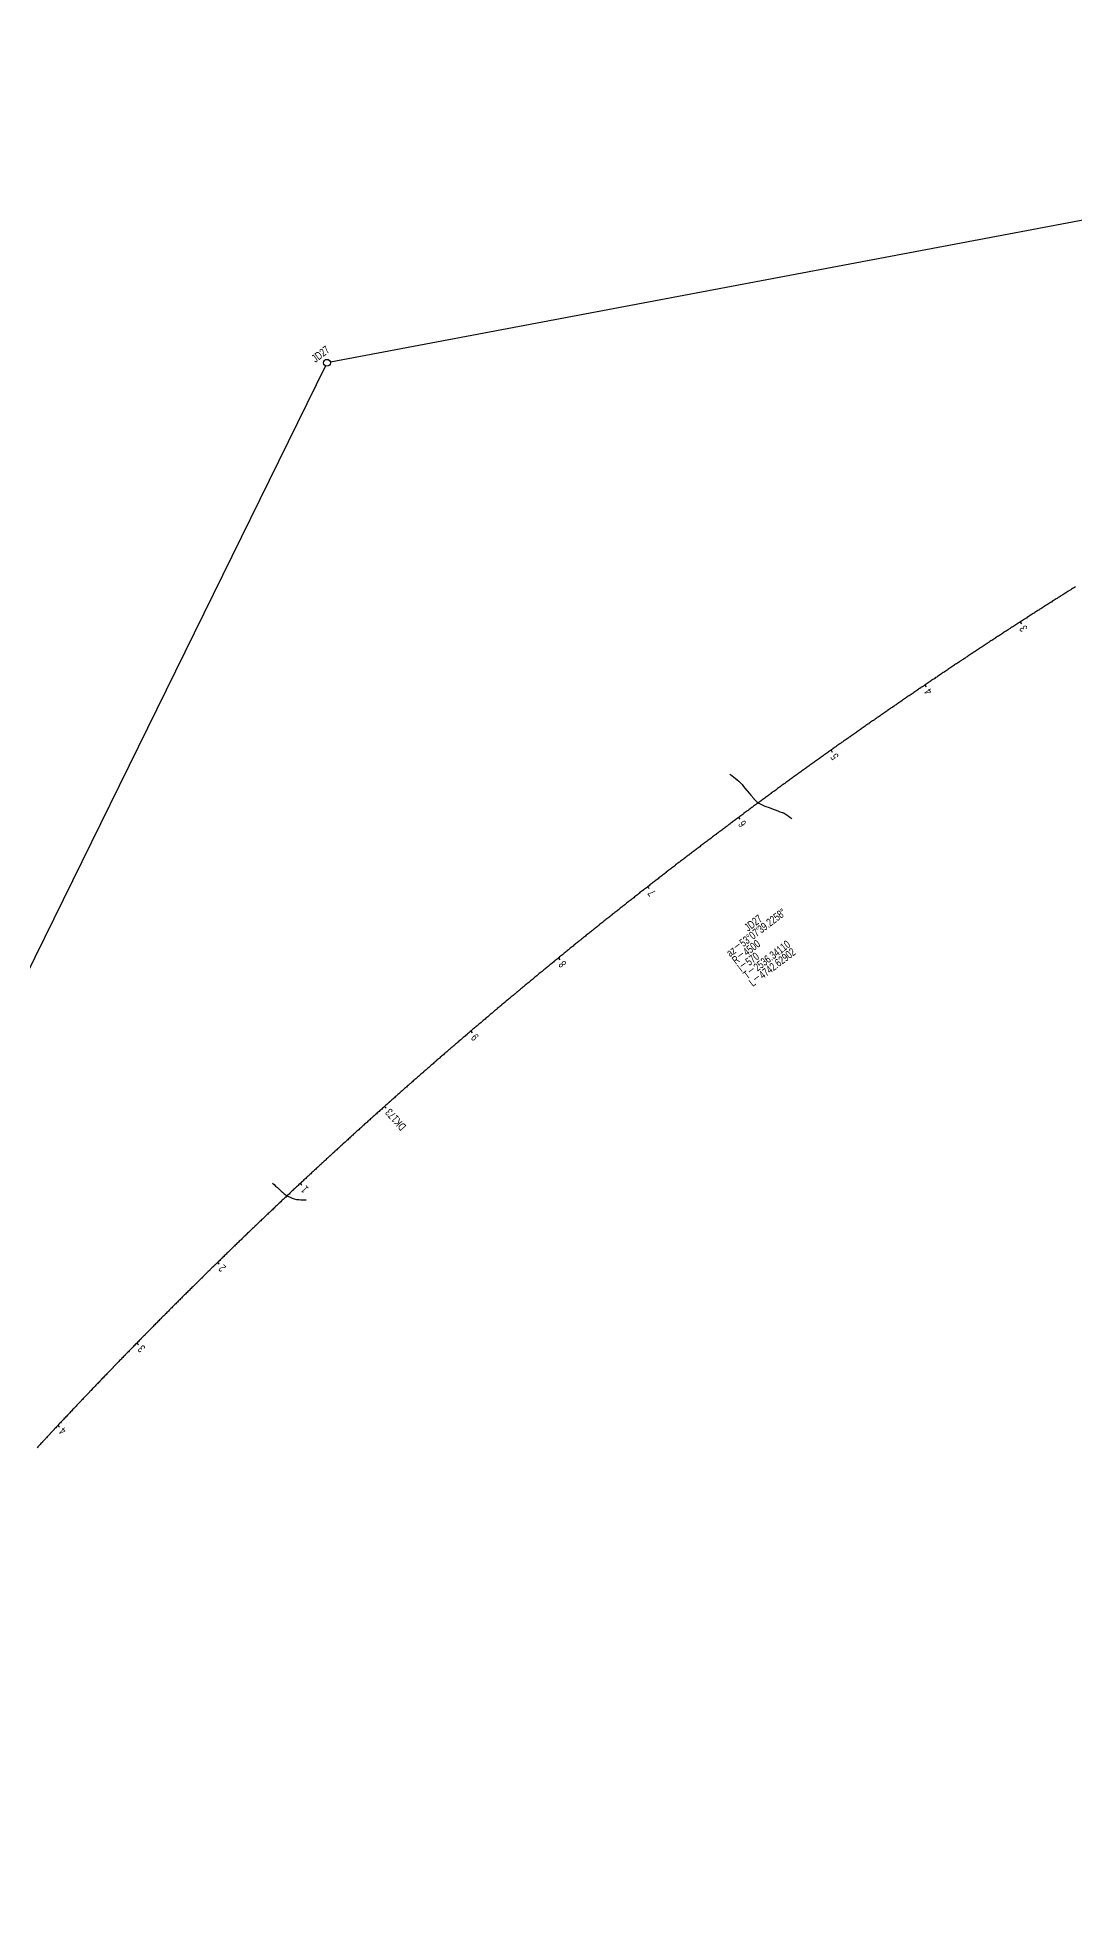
# Model space of a CAD drawing. Header units: millimetres. Extents: x 497834 to 621495, y 3353175 to 3430424.
# Drawn here: x 518276 to 519184, y 3368291 to 3369930 of the extents above; entities that cross this region are included whole.
import ezdxf

# ---------------------------------------------------------------- set-up
doc = ezdxf.new("R2010")
doc.units = ezdxf.units.MM
for name, color, linetype in [('DK改路中线', 7, 'Continuous'), ('dl6', 7, 'Continuous'), ('沪乍杭打线-0.0-200.8段-施工系转设计系成果-2000坐标系-左线_中线_交点', 7, 'Continuous'), ('沪乍杭打线-0.0-200.8段-施工系转设计系成果-2000坐标系-左线_曲线资料', 7, 'Continuous'), ('沪乍杭打线-0.0-200.8段-施工系转设计系成果-2000坐标系-左线_里程', 7, 'Continuous')]:
    doc.layers.add(name, color=color, linetype=linetype)
doc.styles.add('PM_LC', font='slromans.shx', dxfattribs={"width": 0.75, "bigfont": 'hztxt.shx'})
doc.styles.add('PM_QX', font='slromans.shx', dxfattribs={"width": 0.75, "bigfont": 'hztxt.shx'})

msp = doc.modelspace()

# ---------------------------------------------------------------- linework, layer by layer
at = {"layer": 'DK改路中线', "color": 3, "linetype": 'Continuous', "ltscale": 2, "flags": 128}
for points in [[(518882.4, 3369284.9), (518884, 3369283.7), (518885.6, 3369282.5), (518887.2, 3369281.3), (518888.5, 3369280.4, -0.056922), (518888.8, 3369280.1), (518890.3, 3369278.8), (518891.7, 3369277.4), (518891.8, 3369277.3), (518893, 3369275.9), (518894.3, 3369274.3), (518895.6, 3369272.8), (518899.4, 3369268.2), (518900.7, 3369266.7), (518903.3, 3369263.6), (518903.4, 3369263.5, 0.128635), (518904.6, 3369262.1), (518906.1, 3369260.8), (518907.7, 3369259.6), (518909.5, 3369258.6), (518911.3, 3369257.8), (518911.7, 3369257.6), (518913.1, 3369257.1), (518916.9, 3369255.7), (518918.8, 3369254.9), (518924.4, 3369252.8), (518926.2, 3369252.1), (518928.1, 3369251.4), (518928.4, 3369251.3, -0.072549), (518930, 3369250.7), (518931.7, 3369249.7), (518933.4, 3369248.6), (518933.4, 3369248.5), (518935, 3369247.4), (518936.6, 3369246.2), (518936.6, 3369246.1)], [(518481.9, 3368927.2), (518483.4, 3368925.9), (518484.8, 3368924.5), (518486.3, 3368923.2), (518487.8, 3368921.8), (518489.2, 3368920.4), (518490.6, 3368919.2, 0.180785), (518490.7, 3368919.1), (518492.2, 3368917.8), (518493.9, 3368916.6), (518495.6, 3368915.6), (518497.4, 3368914.7), (518499.2, 3368914), (518501.1, 3368913.4), (518503.1, 3368912.9), (518505.1, 3368912.7), (518506.8, 3368912.5), (518507.1, 3368912.5), (518509.1, 3368912.5), (518511.1, 3368912.4), (518511.4, 3368912.4)]]:
    msp.add_lwpolyline(points, format="xyb", dxfattribs=at)
at = {"layer": 'dl6', "color": 3, "linetype": 'Continuous', "ltscale": 2, "flags": 128}
msp.add_lwpolyline([(519184.9, 3369449), (519184.1, 3369448.4), (519183.2, 3369447.9), (519183.1, 3369447.8), (519182.4, 3369447.4), (519181.5, 3369446.8), (519180.7, 3369446.3), (519179.8, 3369445.8), (519179, 3369445.3), (519178.9, 3369445.2), (519178.1, 3369444.7), (519177.3, 3369444.2), (519176.4, 3369443.7), (519175.6, 3369443.1), (519174.7, 3369442.6), (519174.6, 3369442.5), (519173.9, 3369442), (519173.1, 3369441.5), (519172.2, 3369441), (519171.4, 3369440.4), (519170.5, 3369439.9), (519170.4, 3369439.8), (519169.7, 3369439.4), (519168.8, 3369438.8), (519168, 3369438.3), (519167.1, 3369437.8), (519166.3, 3369437.2), (519166.2, 3369437.2), (519165.5, 3369436.7), (519164.6, 3369436.2), (519163.8, 3369435.6), (519162.9, 3369435.1), (519162.1, 3369434.6), (519162, 3369434.5), (519161.2, 3369434), (519160.4, 3369433.5), (519159.5, 3369432.9), (519158.7, 3369432.4), (519157.9, 3369431.9), (519157.7, 3369431.8), (519157, 3369431.3), (519156.2, 3369430.8), (519155.3, 3369430.3), (519154.5, 3369429.7), (519153.6, 3369429.2), (519153.5, 3369429.1), (519152.8, 3369428.6), (519152, 3369428.1), (519151.1, 3369427.6), (519150.3, 3369427), (519149.4, 3369426.5), (519149.3, 3369426.4), (519148.6, 3369425.9), (519147.8, 3369425.4), (519146.9, 3369424.9), (519146.1, 3369424.3), (519145.2, 3369423.8), (519145.1, 3369423.7), (519144.4, 3369423.2), (519143.5, 3369422.7), (519142.7, 3369422.2), (519141.9, 3369421.6), (519141, 3369421.1), (519140.9, 3369421), (519140.2, 3369420.5), (519139.3, 3369420), (519138.5, 3369419.5), (519137.7, 3369418.9), (519136.8, 3369418.4), (519136.7, 3369418.3), (519136, 3369417.8), (519135.1, 3369417.3), (519134.3, 3369416.7), (519133.5, 3369416.2), (519132.6, 3369415.7), (519132.5, 3369415.6), (519131.8, 3369415.1), (519130.9, 3369414.6), (519130.1, 3369414), (519129.3, 3369413.5), (519128.4, 3369412.9), (519128.3, 3369412.9), (519127.6, 3369412.4), (519126.7, 3369411.8), (519125.9, 3369411.3), (519125.1, 3369410.8), (519124.2, 3369410.2), (519124.1, 3369410.1), (519123.4, 3369409.7), (519122.6, 3369409.1), (519121.7, 3369408.6), (519120.9, 3369408), (519120, 3369407.5), (519119.9, 3369407.4), (519119.2, 3369406.9), (519118.4, 3369406.4), (519117.5, 3369405.8), (519116.7, 3369405.3), (519115.9, 3369404.8), (519115.7, 3369404.7), (519115, 3369404.2), (519114.2, 3369403.7), (519113.3, 3369403.1), (519112.5, 3369402.6), (519111.7, 3369402), (519111.6, 3369401.9), (519110.8, 3369401.5), (519110, 3369400.9), (519109.2, 3369400.4), (519108.3, 3369399.8), (519107.5, 3369399.3), (519107.4, 3369399.2), (519106.7, 3369398.7), (519105.8, 3369398.2), (519105, 3369397.6), (519104.1, 3369397.1), (519103.3, 3369396.5), (519103.2, 3369396.5), (519102.5, 3369396), (519101.6, 3369395.4), (519100.8, 3369394.9), (519100, 3369394.3), (519099.1, 3369393.8), (519099, 3369393.7), (519098.3, 3369393.2), (519097.5, 3369392.7), (519096.6, 3369392.1), (519095.8, 3369391.6), (519095, 3369391), (519094.8, 3369390.9), (519094.1, 3369390.5), (519093.3, 3369389.9), (519092.5, 3369389.4), (519091.6, 3369388.8), (519090.8, 3369388.3), (519090.7, 3369388.2), (519090, 3369387.7), (519089.1, 3369387.2), (519088.3, 3369386.6), (519087.5, 3369386), (519086.6, 3369385.5), (519086.5, 3369385.4), (519085.8, 3369384.9), (519085, 3369384.4), (519084.1, 3369383.8), (519083.3, 3369383.3), (519082.5, 3369382.7), (519082.4, 3369382.6), (519081.6, 3369382.2), (519080.8, 3369381.6), (519080, 3369381.1), (519079.1, 3369380.5), (519078.3, 3369379.9), (519078.2, 3369379.9), (519077.5, 3369379.4), (519076.6, 3369378.8), (519075.8, 3369378.3), (519075, 3369377.7), (519074.1, 3369377.2), (519074, 3369377.1), (519073.3, 3369376.6), (519072.5, 3369376.1), (519071.7, 3369375.5), (519070.8, 3369374.9), (519070, 3369374.4), (519069.9, 3369374.3), (519069.2, 3369373.8), (519068.3, 3369373.3), (519067.5, 3369372.7), (519066.7, 3369372.2), (519065.8, 3369371.6), (519065.7, 3369371.5), (519065, 3369371), (519064.2, 3369370.5), (519063.4, 3369369.9), (519062.5, 3369369.4), (519061.7, 3369368.8), (519061.6, 3369368.7), (519060.9, 3369368.2), (519060, 3369367.7), (519059.2, 3369367.1), (519058.4, 3369366.6), (519057.6, 3369366), (519057.4, 3369365.9), (519056.7, 3369365.4), (519055.9, 3369364.9), (519055.1, 3369364.3), (519054.2, 3369363.8), (519053.4, 3369363.2), (519053.3, 3369363.1), (519052.6, 3369362.6), (519051.8, 3369362.1), (519050.9, 3369361.5), (519050.1, 3369361), (519049.3, 3369360.4), (519049.2, 3369360.3), (519048.4, 3369359.8), (519047.6, 3369359.3), (519046.8, 3369358.7), (519046, 3369358.1), (519045.1, 3369357.6), (519045, 3369357.5), (519044.3, 3369357), (519043.5, 3369356.5), (519042.7, 3369355.9), (519041.8, 3369355.3), (519041, 3369354.8), (519040.9, 3369354.7), (519040.2, 3369354.2), (519039.4, 3369353.6), (519038.5, 3369353.1), (519037.7, 3369352.5), (519036.9, 3369352), (519036.8, 3369351.9), (519036.1, 3369351.4), (519035.2, 3369350.8), (519034.4, 3369350.3), (519033.6, 3369349.7), (519032.8, 3369349.1), (519032.6, 3369349), (519031.9, 3369348.6), (519031.1, 3369348), (519030.3, 3369347.4), (519029.5, 3369346.9), (519028.6, 3369346.3), (519028.5, 3369346.2), (519027.8, 3369345.7), (519027, 3369345.2), (519026.2, 3369344.6), (519025.3, 3369344), (519024.5, 3369343.5), (519024.4, 3369343.4), (519023.7, 3369342.9), (519022.9, 3369342.3), (519022, 3369341.8), (519021.2, 3369341.2), (519020.4, 3369340.6), (519020.3, 3369340.5), (519019.6, 3369340.1), (519018.8, 3369339.5), (519017.9, 3369338.9), (519017.1, 3369338.3), (519016.3, 3369337.8), (519016.2, 3369337.7), (519015.5, 3369337.2), (519014.6, 3369336.6), (519013.8, 3369336.1), (519013, 3369335.5), (519012.2, 3369334.9), (519012.1, 3369334.9), (519011.4, 3369334.4), (519010.5, 3369333.8), (519009.7, 3369333.2), (519008.9, 3369332.6), (519008.1, 3369332.1), (519008, 3369332), (519007.2, 3369331.5), (519006.4, 3369330.9), (519005.6, 3369330.4), (519004.8, 3369329.8), (519004, 3369329.2), (519003.9, 3369329.1), (519003.1, 3369328.6), (519002.3, 3369328.1), (519001.5, 3369327.5), (519000.7, 3369326.9), (518999.9, 3369326.4), (518999.8, 3369326.3), (518999, 3369325.8), (518998.2, 3369325.2), (518997.4, 3369324.6), (518996.6, 3369324.1), (518995.8, 3369323.5), (518995.7, 3369323.4), (518994.9, 3369322.9), (518994.1, 3369322.3), (518993.3, 3369321.8), (518992.5, 3369321.2), (518991.7, 3369320.6), (518991.6, 3369320.5), (518990.9, 3369320), (518990, 3369319.5), (518989.2, 3369318.9), (518988.4, 3369318.3), (518987.6, 3369317.7), (518987.5, 3369317.7), (518986.8, 3369317.2), (518985.9, 3369316.6), (518985.1, 3369316), (518984.3, 3369315.4), (518983.5, 3369314.9), (518983.4, 3369314.8), (518982.7, 3369314.3), (518981.9, 3369313.7), (518981, 3369313.1), (518980.2, 3369312.6), (518979.4, 3369312), (518979.3, 3369311.9), (518978.6, 3369311.4), (518977.8, 3369310.8), (518977, 3369310.3), (518976.1, 3369309.7), (518975.3, 3369309.1), (518975.2, 3369309), (518974.5, 3369308.5), (518973.7, 3369307.9), (518972.9, 3369307.4), (518972.1, 3369306.8), (518971.3, 3369306.2), (518971.1, 3369306.1), (518970.4, 3369305.6), (518969.6, 3369305), (518968.8, 3369304.5), (518968, 3369303.9), (518967.2, 3369303.3), (518967.1, 3369303.2), (518966.4, 3369302.7), (518965.5, 3369302.1), (518964.7, 3369301.6), (518963.9, 3369301), (518963.1, 3369300.4), (518963, 3369300.3), (518962.3, 3369299.8), (518961.5, 3369299.2), (518960.7, 3369298.7), (518959.9, 3369298.1), (518959, 3369297.5), (518958.9, 3369297.4), (518958.2, 3369296.9), (518957.4, 3369296.3), (518956.6, 3369295.7), (518955.8, 3369295.2), (518955, 3369294.6), (518954.9, 3369294.5), (518954.2, 3369294), (518953.3, 3369293.4), (518952.5, 3369292.8), (518951.7, 3369292.3), (518950.9, 3369291.7), (518950.8, 3369291.6), (518950.1, 3369291.1), (518949.3, 3369290.5), (518948.5, 3369289.9), (518947.7, 3369289.3), (518946.9, 3369288.7), (518946.7, 3369288.7), (518946, 3369288.2), (518945.2, 3369287.6), (518944.4, 3369287), (518943.6, 3369286.4), (518942.8, 3369285.8), (518942.7, 3369285.7), (518942, 3369285.2), (518941.2, 3369284.6), (518940.4, 3369284.1), (518939.6, 3369283.5), (518938.7, 3369282.9), (518938.6, 3369282.8), (518937.9, 3369282.3), (518937.1, 3369281.7), (518936.3, 3369281.1), (518935.5, 3369280.5), (518934.7, 3369280), (518934.6, 3369279.9), (518933.9, 3369279.4), (518933.1, 3369278.8), (518932.3, 3369278.2), (518931.5, 3369277.6), (518930.7, 3369277), (518930.5, 3369276.9), (518929.8, 3369276.4), (518929, 3369275.8), (518928.2, 3369275.3), (518927.4, 3369274.7), (518926.6, 3369274.1), (518926.5, 3369274), (518925.8, 3369273.5), (518925, 3369272.9), (518924.2, 3369272.3), (518923.4, 3369271.7), (518922.6, 3369271.1), (518922.5, 3369271), (518921.8, 3369270.5), (518921, 3369269.9), (518920.1, 3369269.4), (518919.3, 3369268.8), (518918.5, 3369268.2), (518918.4, 3369268.1), (518917.7, 3369267.6), (518916.9, 3369267), (518916.1, 3369266.4), (518915.3, 3369265.8), (518914.5, 3369265.2), (518914.4, 3369265.1), (518913.7, 3369264.6), (518912.9, 3369264), (518912.1, 3369263.4), (518911.3, 3369262.9), (518910.5, 3369262.3), (518910.4, 3369262.2), (518909.7, 3369261.7), (518908.9, 3369261.1), (518908.1, 3369260.5), (518907.3, 3369259.9), (518906.4, 3369259.3), (518906.3, 3369259.2), (518905.6, 3369258.7), (518904.8, 3369258.1), (518904, 3369257.5), (518903.2, 3369256.9), (518902.4, 3369256.3), (518902.3, 3369256.2), (518901.6, 3369255.7), (518900.8, 3369255.1), (518900, 3369254.5), (518899.2, 3369253.9), (518898.4, 3369253.3), (518898.3, 3369253.3), (518897.6, 3369252.8), (518896.8, 3369252.2), (518896, 3369251.6), (518895.2, 3369251), (518894.4, 3369250.4), (518894.3, 3369250.3), (518893.6, 3369249.8), (518892.8, 3369249.2), (518892, 3369248.6), (518891.2, 3369248), (518890.4, 3369247.4), (518890.3, 3369247.3), (518889.6, 3369246.8), (518888.8, 3369246.2), (518888, 3369245.6), (518887.2, 3369245), (518886.4, 3369244.4), (518886.3, 3369244.3), (518885.6, 3369243.8), (518884.8, 3369243.2), (518884, 3369242.6), (518883.2, 3369242), (518882.4, 3369241.4), (518882.3, 3369241.3), (518881.6, 3369240.8), (518880.8, 3369240.2), (518880, 3369239.6), (518879.2, 3369239), (518878.4, 3369238.4), (518878.3, 3369238.3), (518877.6, 3369237.8), (518876.8, 3369237.2), (518876, 3369236.6), (518875.2, 3369236), (518874.4, 3369235.4), (518874.3, 3369235.3), (518873.6, 3369234.8), (518872.8, 3369234.2), (518872, 3369233.6), (518871.2, 3369233), (518870.4, 3369232.4), (518870.3, 3369232.3), (518869.6, 3369231.8), (518868.8, 3369231.2), (518868, 3369230.6), (518867.2, 3369230), (518866.4, 3369229.4), (518866.3, 3369229.3), (518865.6, 3369228.8), (518864.8, 3369228.2), (518864, 3369227.6), (518863.2, 3369227), (518862.4, 3369226.4), (518862.3, 3369226.3), (518861.6, 3369225.8), (518860.8, 3369225.2), (518860, 3369224.6), (518859.2, 3369224), (518858.4, 3369223.4), (518858.3, 3369223.3), (518857.6, 3369222.8), (518856.8, 3369222.2), (518856, 3369221.5), (518855.2, 3369220.9), (518854.4, 3369220.3), (518854.3, 3369220.3), (518853.6, 3369219.7), (518852.8, 3369219.1), (518852, 3369218.5), (518851.2, 3369217.9), (518850.4, 3369217.3), (518850.3, 3369217.2), (518849.6, 3369216.7), (518848.8, 3369216.1), (518848.1, 3369215.5), (518847.3, 3369214.9), (518846.5, 3369214.3), (518846.4, 3369214.2), (518845.7, 3369213.7), (518844.9, 3369213.1), (518844.1, 3369212.5), (518843.3, 3369211.8), (518842.5, 3369211.2), (518842.4, 3369211.2), (518841.7, 3369210.6), (518840.9, 3369210), (518840.1, 3369209.4), (518839.3, 3369208.8), (518838.5, 3369208.2), (518838.4, 3369208.1), (518837.7, 3369207.6), (518836.9, 3369207), (518836.1, 3369206.4), (518835.3, 3369205.8), (518834.6, 3369205.2), (518834.4, 3369205.1), (518833.8, 3369204.5), (518833, 3369203.9), (518832.2, 3369203.3), (518831.4, 3369202.7), (518830.6, 3369202.1), (518830.5, 3369202), (518829.8, 3369201.5), (518829, 3369200.9), (518828.2, 3369200.3), (518827.4, 3369199.7), (518826.6, 3369199.1), (518826.5, 3369199), (518825.8, 3369198.4), (518825.1, 3369197.8), (518824.3, 3369197.2), (518823.5, 3369196.6), (518822.7, 3369196), (518822.6, 3369195.9), (518821.9, 3369195.4), (518821.1, 3369194.8), (518820.3, 3369194.2), (518819.5, 3369193.5), (518818.7, 3369192.9), (518818.6, 3369192.8), (518817.9, 3369192.3), (518817.1, 3369191.7), (518816.4, 3369191.1), (518815.6, 3369190.5), (518814.8, 3369189.9), (518814.7, 3369189.8), (518814, 3369189.2), (518813.2, 3369188.6), (518812.4, 3369188), (518811.6, 3369187.4), (518810.8, 3369186.8), (518810.7, 3369186.7), (518810, 3369186.2), (518809.3, 3369185.6), (518808.5, 3369184.9), (518807.7, 3369184.3), (518806.9, 3369183.7), (518806.8, 3369183.6), (518806.1, 3369183.1), (518805.3, 3369182.5), (518804.5, 3369181.9), (518803.7, 3369181.3), (518803, 3369180.6), (518802.8, 3369180.6), (518802.2, 3369180), (518801.4, 3369179.4), (518800.6, 3369178.8), (518799.8, 3369178.2), (518799, 3369177.5), (518798.9, 3369177.5), (518798.2, 3369176.9), (518797.4, 3369176.3), (518796.7, 3369175.7), (518795.9, 3369175.1), (518795.1, 3369174.5), (518795, 3369174.4), (518794.3, 3369173.8), (518793.5, 3369173.2), (518792.7, 3369172.6), (518791.9, 3369172), (518791.2, 3369171.4), (518791.1, 3369171.3), (518790.4, 3369170.7), (518789.6, 3369170.1), (518788.8, 3369169.5), (518788, 3369168.9), (518787.2, 3369168.3), (518787.1, 3369168.2), (518786.4, 3369167.6), (518785.7, 3369167), (518784.9, 3369166.4), (518784.1, 3369165.8), (518783.3, 3369165.2), (518783.2, 3369165.1), (518782.5, 3369164.5), (518781.7, 3369163.9), (518781, 3369163.3), (518780.2, 3369162.7), (518779.4, 3369162.1), (518779.3, 3369162), (518778.6, 3369161.4), (518777.8, 3369160.8), (518777, 3369160.2), (518776.3, 3369159.6), (518775.5, 3369158.9), (518775.4, 3369158.9), (518774.7, 3369158.3), (518773.9, 3369157.7), (518773.1, 3369157.1), (518772.4, 3369156.5), (518771.6, 3369155.8), (518771.5, 3369155.7), (518770.8, 3369155.2), (518770, 3369154.6), (518769.2, 3369154), (518768.4, 3369153.3), (518767.7, 3369152.7), (518767.6, 3369152.6), (518766.9, 3369152.1), (518766.1, 3369151.5), (518765.3, 3369150.8), (518764.5, 3369150.2), (518763.8, 3369149.6), (518763.7, 3369149.5), (518763, 3369149), (518762.2, 3369148.3), (518761.4, 3369147.7), (518760.6, 3369147.1), (518759.9, 3369146.5), (518759.8, 3369146.4), (518759.1, 3369145.8), (518758.3, 3369145.2), (518757.5, 3369144.6), (518756.7, 3369144), (518756, 3369143.3), (518755.9, 3369143.2), (518755.2, 3369142.7), (518754.4, 3369142.1), (518753.6, 3369141.4), (518752.8, 3369140.8), (518752.1, 3369140.2), (518752, 3369140.1), (518751.3, 3369139.6), (518750.5, 3369138.9), (518749.7, 3369138.3), (518749, 3369137.7), (518748.2, 3369137), (518748.1, 3369137), (518747.4, 3369136.4), (518746.6, 3369135.8), (518745.8, 3369135.2), (518745.1, 3369134.5), (518744.3, 3369133.9), (518744.2, 3369133.8), (518743.5, 3369133.3), (518742.7, 3369132.6), (518742, 3369132), (518741.2, 3369131.4), (518740.4, 3369130.8), (518740.3, 3369130.7), (518739.6, 3369130.1), (518738.9, 3369129.5), (518738.1, 3369128.9), (518737.3, 3369128.2), (518736.5, 3369127.6), (518736.4, 3369127.5), (518735.8, 3369127), (518735, 3369126.3), (518734.2, 3369125.7), (518733.4, 3369125.1), (518732.7, 3369124.4), (518732.5, 3369124.4), (518731.9, 3369123.8), (518731.1, 3369123.2), (518730.3, 3369122.5), (518729.6, 3369121.9), (518728.8, 3369121.3), (518728.7, 3369121.2), (518728, 3369120.6), (518727.2, 3369120), (518726.5, 3369119.4), (518725.7, 3369118.7), (518724.9, 3369118.1), (518724.8, 3369118), (518724.1, 3369117.5), (518723.4, 3369116.8), (518722.6, 3369116.2), (518721.8, 3369115.6), (518721, 3369114.9), (518720.9, 3369114.9), (518720.3, 3369114.3), (518719.5, 3369113.7), (518718.7, 3369113), (518718, 3369112.4), (518717.2, 3369111.8), (518717.1, 3369111.7), (518716.4, 3369111.1), (518715.6, 3369110.5), (518714.9, 3369109.9), (518714.1, 3369109.2), (518713.3, 3369108.6), (518713.2, 3369108.5), (518712.6, 3369107.9), (518711.8, 3369107.3), (518711, 3369106.7), (518710.2, 3369106), (518709.5, 3369105.4), (518709.4, 3369105.3), (518708.7, 3369104.8), (518707.9, 3369104.1), (518707.2, 3369103.5), (518706.4, 3369102.8), (518705.6, 3369102.2), (518705.5, 3369102.1), (518704.8, 3369101.6), (518704.1, 3369100.9), (518703.3, 3369100.3), (518702.5, 3369099.7), (518701.8, 3369099), (518701.7, 3369098.9), (518701, 3369098.4), (518700.2, 3369097.7), (518699.5, 3369097.1), (518698.7, 3369096.5), (518697.9, 3369095.8), (518697.8, 3369095.7), (518697.2, 3369095.2), (518696.4, 3369094.5), (518695.6, 3369093.9), (518694.9, 3369093.3), (518694.1, 3369092.6), (518694, 3369092.5), (518693.3, 3369092), (518692.6, 3369091.3), (518691.8, 3369090.7), (518691, 3369090.1), (518690.2, 3369089.4), (518690.1, 3369089.3), (518689.5, 3369088.8), (518688.7, 3369088.1), (518687.9, 3369087.5), (518687.2, 3369086.8), (518686.4, 3369086.2), (518686.3, 3369086.1), (518685.7, 3369085.6), (518684.9, 3369084.9), (518684.1, 3369084.3), (518683.4, 3369083.6), (518682.6, 3369083), (518682.5, 3369082.9), (518681.8, 3369082.3), (518681.1, 3369081.7), (518680.3, 3369081.1), (518679.5, 3369080.4), (518678.8, 3369079.8), (518678.7, 3369079.7), (518678, 3369079.1), (518677.2, 3369078.5), (518676.5, 3369077.8), (518675.7, 3369077.2), (518674.9, 3369076.5), (518674.8, 3369076.5), (518674.2, 3369075.9), (518673.4, 3369075.3), (518672.6, 3369074.6), (518671.9, 3369074), (518671.1, 3369073.3), (518671, 3369073.2), (518670.4, 3369072.7), (518669.6, 3369072), (518668.8, 3369071.4), (518668.1, 3369070.7), (518667.3, 3369070.1), (518667.2, 3369070), (518666.5, 3369069.4), (518665.8, 3369068.8), (518665, 3369068.1), (518664.3, 3369067.5), (518663.5, 3369066.9), (518663.4, 3369066.8), (518662.7, 3369066.2), (518662, 3369065.6), (518661.2, 3369064.9), (518660.4, 3369064.3), (518659.7, 3369063.6), (518659.6, 3369063.5), (518658.9, 3369063), (518658.2, 3369062.3), (518657.4, 3369061.7), (518656.6, 3369061), (518655.9, 3369060.4), (518655.8, 3369060.3), (518655.1, 3369059.7), (518654.4, 3369059.1), (518653.6, 3369058.4), (518652.8, 3369057.8), (518652.1, 3369057.1), (518652, 3369057), (518651.3, 3369056.5), (518650.6, 3369055.8), (518649.8, 3369055.2), (518649, 3369054.5), (518648.3, 3369053.9), (518648.2, 3369053.8), (518647.5, 3369053.2), (518646.8, 3369052.6), (518646, 3369051.9), (518645.2, 3369051.3), (518644.5, 3369050.6), (518644.4, 3369050.5), (518643.7, 3369050), (518643, 3369049.3), (518642.2, 3369048.7), (518641.5, 3369048), (518640.7, 3369047.4), (518640.6, 3369047.3), (518639.9, 3369046.7), (518639.2, 3369046), (518638.4, 3369045.4), (518637.7, 3369044.7), (518636.9, 3369044.1), (518636.8, 3369044), (518636.2, 3369043.4), (518635.4, 3369042.8), (518634.6, 3369042.1), (518633.9, 3369041.5), (518633.1, 3369040.8), (518633, 3369040.7), (518632.4, 3369040.2), (518631.6, 3369039.5), (518630.9, 3369038.9), (518630.1, 3369038.2), (518629.3, 3369037.5), (518629.2, 3369037.5), (518628.6, 3369036.9), (518627.8, 3369036.2), (518627.1, 3369035.6), (518626.3, 3369034.9), (518625.6, 3369034.3), (518625.5, 3369034.2), (518624.8, 3369033.6), (518624.1, 3369033), (518623.3, 3369032.3), (518622.6, 3369031.6), (518621.8, 3369031), (518621.7, 3369030.9), (518621, 3369030.3), (518620.3, 3369029.7), (518619.5, 3369029), (518618.8, 3369028.4), (518618, 3369027.7), (518617.9, 3369027.6), (518617.3, 3369027), (518616.5, 3369026.4), (518615.8, 3369025.7), (518615, 3369025.1), (518614.3, 3369024.4), (518614.2, 3369024.3), (518613.5, 3369023.7), (518612.8, 3369023.1), (518612, 3369022.4), (518611.3, 3369021.8), (518610.5, 3369021.1), (518610.4, 3369021), (518609.8, 3369020.5), (518609, 3369019.8), (518608.2, 3369019.1), (518607.5, 3369018.5), (518606.7, 3369017.8), (518606.6, 3369017.7), (518606, 3369017.2), (518605.2, 3369016.5), (518604.5, 3369015.8), (518603.7, 3369015.2), (518603, 3369014.5), (518602.9, 3369014.4), (518602.2, 3369013.9), (518601.5, 3369013.2), (518600.7, 3369012.5), (518600, 3369011.9), (518599.2, 3369011.2), (518599.1, 3369011.1), (518598.5, 3369010.5), (518597.7, 3369009.9), (518597, 3369009.2), (518596.2, 3369008.6), (518595.5, 3369007.9), (518595.4, 3369007.8), (518594.7, 3369007.2), (518594, 3369006.6), (518593.2, 3369005.9), (518592.5, 3369005.2), (518591.8, 3369004.6), (518591.6, 3369004.5), (518591, 3369003.9), (518590.3, 3369003.3), (518589.5, 3369002.6), (518588.8, 3369001.9), (518588, 3369001.3), (518587.9, 3369001.2), (518587.3, 3369000.6), (518586.5, 3368999.9), (518585.8, 3368999.3), (518585, 3368998.6), (518584.3, 3368997.9), (518584.2, 3368997.8), (518583.5, 3368997.3), (518582.8, 3368996.6), (518582, 3368995.9), (518581.3, 3368995.3), (518580.5, 3368994.6), (518580.4, 3368994.5), (518579.8, 3368993.9), (518579.1, 3368993.3), (518578.3, 3368992.6), (518577.6, 3368991.9), (518576.8, 3368991.3), (518576.7, 3368991.2), (518576.1, 3368990.6), (518575.3, 3368989.9), (518574.6, 3368989.3), (518573.8, 3368988.6), (518573.1, 3368987.9), (518573, 3368987.8), (518572.3, 3368987.3), (518571.6, 3368986.6), (518570.9, 3368985.9), (518570.1, 3368985.3), (518569.4, 3368984.6), (518569.3, 3368984.5), (518568.6, 3368983.9), (518567.9, 3368983.3), (518567.1, 3368982.6), (518566.4, 3368981.9), (518565.7, 3368981.3), (518565.6, 3368981.2), (518564.9, 3368980.6), (518564.2, 3368979.9), (518563.4, 3368979.2), (518562.7, 3368978.6), (518561.9, 3368977.9), (518561.8, 3368977.8), (518561.2, 3368977.2), (518560.5, 3368976.6), (518559.7, 3368975.9), (518559, 3368975.2), (518558.2, 3368974.6), (518558.1, 3368974.5), (518557.5, 3368973.9), (518556.7, 3368973.2), (518556, 3368972.5), (518555.3, 3368971.9), (518554.5, 3368971.2), (518554.4, 3368971.1), (518553.8, 3368970.5), (518553, 3368969.9), (518552.3, 3368969.2), (518551.6, 3368968.5), (518550.8, 3368967.8), (518550.7, 3368967.7), (518550.1, 3368967.2), (518549.3, 3368966.5), (518548.6, 3368965.8), (518547.9, 3368965.1), (518547.1, 3368964.5), (518547, 3368964.4), (518546.4, 3368963.8), (518545.6, 3368963.1), (518544.9, 3368962.5), (518544.2, 3368961.8), (518543.4, 3368961.1), (518543.3, 3368961), (518542.7, 3368960.4), (518542, 3368959.8), (518541.2, 3368959.1), (518540.5, 3368958.4), (518539.7, 3368957.7), (518539.6, 3368957.6), (518539, 3368957.1), (518538.3, 3368956.4), (518537.5, 3368955.7), (518536.8, 3368955), (518536.1, 3368954.4), (518536, 3368954.3), (518535.3, 3368953.7), (518534.6, 3368953), (518533.8, 3368952.3), (518533.1, 3368951.6), (518532.4, 3368951), (518532.3, 3368950.9), (518531.6, 3368950.3), (518530.9, 3368949.6), (518530.2, 3368948.9), (518529.4, 3368948.3), (518528.7, 3368947.6), (518528.6, 3368947.5), (518528, 3368946.9), (518527.2, 3368946.2), (518526.5, 3368945.6), (518525.7, 3368944.9), (518525, 3368944.2), (518524.9, 3368944.1), (518524.3, 3368943.5), (518523.5, 3368942.8), (518522.8, 3368942.2), (518522.1, 3368941.5), (518521.3, 3368940.8), (518521.2, 3368940.7), (518520.6, 3368940.1), (518519.9, 3368939.4), (518519.1, 3368938.8), (518518.4, 3368938.1), (518517.7, 3368937.4), (518517.6, 3368937.3), (518516.9, 3368936.7), (518516.2, 3368936), (518515.5, 3368935.4), (518514.7, 3368934.7), (518514, 3368934), (518513.9, 3368933.9), (518513.3, 3368933.3), (518512.5, 3368932.6), (518511.8, 3368932), (518511.1, 3368931.3), (518510.3, 3368930.6), (518510.2, 3368930.5), (518509.6, 3368929.9), (518508.9, 3368929.2), (518508.2, 3368928.6), (518507.4, 3368927.9), (518506.7, 3368927.2), (518506.6, 3368927.1), (518506, 3368926.5), (518505.2, 3368925.8), (518504.5, 3368925.1), (518503.8, 3368924.5), (518503, 3368923.8), (518502.9, 3368923.7), (518502.3, 3368923.1), (518501.6, 3368922.4), (518500.8, 3368921.7), (518500.1, 3368921), (518499.4, 3368920.4), (518499.3, 3368920.3), (518498.7, 3368919.7), (518497.9, 3368919), (518497.2, 3368918.3), (518496.5, 3368917.6), (518495.7, 3368916.9), (518495.6, 3368916.8), (518495, 3368916.3), (518494.3, 3368915.6), (518493.6, 3368914.9), (518492.8, 3368914.2), (518492.1, 3368913.5), (518492, 3368913.4), (518491.4, 3368912.8), (518490.6, 3368912.1), (518489.9, 3368911.5), (518489.2, 3368910.8), (518488.5, 3368910.1), (518488.4, 3368910), (518487.7, 3368909.4), (518487, 3368908.7), (518486.3, 3368908), (518485.6, 3368907.3), (518484.8, 3368906.6), (518484.7, 3368906.6), (518484.1, 3368906), (518483.4, 3368905.3), (518482.7, 3368904.6), (518481.9, 3368903.9), (518481.2, 3368903.2), (518481.1, 3368903.1), (518480.5, 3368902.5), (518479.7, 3368901.8), (518479, 3368901.1), (518478.3, 3368900.5), (518477.6, 3368899.8), (518477.5, 3368899.7), (518476.8, 3368899.1), (518476.1, 3368898.4), (518475.4, 3368897.7), (518474.7, 3368897), (518474, 3368896.3), (518473.9, 3368896.2), (518473.2, 3368895.6), (518472.5, 3368894.9), (518471.8, 3368894.2), (518471.1, 3368893.6), (518470.3, 3368892.9), (518470.2, 3368892.8), (518469.6, 3368892.2), (518468.9, 3368891.5), (518468.2, 3368890.8), (518467.4, 3368890.1), (518466.7, 3368889.4), (518466.6, 3368889.3), (518466, 3368888.7), (518465.3, 3368888), (518464.5, 3368887.3), (518463.8, 3368886.6), (518463.1, 3368886), (518463, 3368885.9), (518462.4, 3368885.3), (518461.7, 3368884.6), (518460.9, 3368883.9), (518460.2, 3368883.2), (518459.5, 3368882.5), (518459.4, 3368882.4), (518458.8, 3368881.8), (518458.1, 3368881.1), (518457.3, 3368880.4), (518456.6, 3368879.7), (518455.9, 3368879), (518455.8, 3368878.9), (518455.2, 3368878.3), (518454.5, 3368877.6), (518453.7, 3368876.9), (518453, 3368876.3), (518452.3, 3368875.6), (518452.2, 3368875.5), (518451.6, 3368874.9), (518450.9, 3368874.2), (518450.1, 3368873.5), (518449.4, 3368872.8), (518448.7, 3368872.1), (518448.6, 3368872), (518448, 3368871.4), (518447.3, 3368870.7), (518446.5, 3368870), (518445.8, 3368869.3), (518445.1, 3368868.6), (518445, 3368868.5), (518444.4, 3368867.9), (518443.7, 3368867.2), (518443, 3368866.5), (518442.2, 3368865.8), (518441.5, 3368865.1), (518441.4, 3368865), (518440.8, 3368864.4), (518440.1, 3368863.7), (518439.4, 3368863), (518438.7, 3368862.3), (518437.9, 3368861.6), (518437.8, 3368861.5), (518437.2, 3368860.9), (518436.5, 3368860.2), (518435.8, 3368859.5), (518435.1, 3368858.8), (518434.4, 3368858.1), (518434.3, 3368858.1), (518433.6, 3368857.4), (518432.9, 3368856.7), (518432.2, 3368856), (518431.5, 3368855.4), (518430.8, 3368854.7), (518430.7, 3368854.6), (518430.1, 3368854), (518429.3, 3368853.3), (518428.6, 3368852.6), (518427.9, 3368851.9), (518427.2, 3368851.2), (518427.1, 3368851.1), (518426.5, 3368850.5), (518425.8, 3368849.8), (518425.1, 3368849.1), (518424.4, 3368848.4), (518423.6, 3368847.7), (518423.5, 3368847.6), (518422.9, 3368847), (518422.2, 3368846.2), (518421.5, 3368845.5), (518420.8, 3368844.8), (518420.1, 3368844.1), (518420, 3368844), (518419.4, 3368843.4), (518418.6, 3368842.7), (518417.9, 3368842), (518417.2, 3368841.3), (518416.5, 3368840.6), (518416.4, 3368840.5), (518415.8, 3368839.9), (518415.1, 3368839.2), (518414.4, 3368838.5), (518413.7, 3368837.8), (518413, 3368837.1), (518412.9, 3368837), (518412.2, 3368836.4), (518411.5, 3368835.7), (518410.8, 3368835), (518410.1, 3368834.3), (518409.4, 3368833.6), (518409.3, 3368833.5), (518408.7, 3368832.9), (518408, 3368832.2), (518407.3, 3368831.5), (518406.6, 3368830.8), (518405.9, 3368830.1), (518405.8, 3368830), (518405.1, 3368829.4), (518404.4, 3368828.7), (518403.7, 3368828), (518403, 3368827.3), (518402.3, 3368826.6), (518402.2, 3368826.5), (518401.6, 3368825.8), (518400.9, 3368825.1), (518400.2, 3368824.4), (518399.5, 3368823.7), (518398.8, 3368823), (518398.7, 3368822.9), (518398.1, 3368822.3), (518397.4, 3368821.6), (518396.6, 3368820.9), (518395.9, 3368820.2), (518395.2, 3368819.5), (518395.1, 3368819.4), (518394.5, 3368818.8), (518393.8, 3368818.1), (518393.1, 3368817.4), (518392.4, 3368816.7), (518391.7, 3368816), (518391.6, 3368815.9), (518391, 3368815.2), (518390.3, 3368814.5), (518389.6, 3368813.8), (518388.9, 3368813.1), (518388.2, 3368812.4), (518388.1, 3368812.3), (518387.5, 3368811.7), (518386.8, 3368811), (518386.1, 3368810.3), (518385.3, 3368809.6), (518384.6, 3368808.9), (518384.5, 3368808.8), (518383.9, 3368808.2), (518383.2, 3368807.4), (518382.5, 3368806.7), (518381.8, 3368806), (518381.1, 3368805.3), (518381, 3368805.2), (518380.4, 3368804.6), (518379.7, 3368803.9), (518379, 3368803.2), (518378.3, 3368802.5), (518377.6, 3368801.8), (518377.5, 3368801.7), (518376.9, 3368801.1), (518376.2, 3368800.3), (518375.5, 3368799.6), (518374.8, 3368798.9), (518374.1, 3368798.2), (518374, 3368798.1), (518373.4, 3368797.5), (518372.7, 3368796.8), (518372, 3368796.1), (518371.3, 3368795.4), (518370.6, 3368794.6), (518370.5, 3368794.5), (518369.9, 3368793.9), (518369.2, 3368793.2), (518368.5, 3368792.5), (518367.8, 3368791.8), (518367.1, 3368791.1), (518367, 3368791), (518366.4, 3368790.4), (518365.7, 3368789.7), (518365, 3368788.9), (518364.3, 3368788.2), (518363.6, 3368787.5), (518363.5, 3368787.4), (518362.9, 3368786.8), (518362.2, 3368786.1), (518361.5, 3368785.4), (518360.8, 3368784.7), (518360.1, 3368783.9), (518360, 3368783.8), (518359.4, 3368783.2), (518358.7, 3368782.5), (518358, 3368781.8), (518357.3, 3368781.1), (518356.6, 3368780.4), (518356.5, 3368780.3), (518355.9, 3368779.6), (518355.2, 3368778.9), (518354.5, 3368778.2), (518353.8, 3368777.5), (518353.1, 3368776.8), (518353, 3368776.7), (518352.4, 3368776.1), (518351.7, 3368775.3), (518351, 3368774.6), (518350.3, 3368773.9), (518349.6, 3368773.2), (518349.5, 3368773.1), (518348.9, 3368772.5), (518348.2, 3368771.8), (518347.5, 3368771), (518346.8, 3368770.3), (518346.1, 3368769.6), (518346, 3368769.5), (518345.4, 3368768.9), (518344.7, 3368768.2), (518344, 3368767.5), (518343.3, 3368766.7), (518342.6, 3368766), (518342.5, 3368765.9), (518341.9, 3368765.3), (518341.3, 3368764.6), (518340.6, 3368763.9), (518339.9, 3368763.1), (518339.2, 3368762.4), (518339.1, 3368762.3), (518338.5, 3368761.7), (518337.8, 3368761), (518337.1, 3368760.3), (518336.4, 3368759.5), (518335.7, 3368758.8), (518335.6, 3368758.7), (518335, 3368758.1), (518334.3, 3368757.4), (518333.6, 3368756.7), (518332.9, 3368755.9), (518332.2, 3368755.2), (518332.1, 3368755.1), (518331.5, 3368754.5), (518330.8, 3368753.8), (518330.2, 3368753.1), (518329.5, 3368752.3), (518328.8, 3368751.6), (518328.7, 3368751.5), (518328.1, 3368750.9), (518327.4, 3368750.2), (518326.7, 3368749.4), (518326, 3368748.7), (518325.3, 3368748), (518325.2, 3368747.9), (518324.6, 3368747.3), (518323.9, 3368746.6), (518323.2, 3368745.8), (518322.5, 3368745.1), (518321.9, 3368744.4), (518321.8, 3368744.3), (518321.2, 3368743.7), (518320.5, 3368742.9), (518319.8, 3368742.2), (518319.1, 3368741.5), (518318.4, 3368740.8), (518318.3, 3368740.7), (518317.7, 3368740), (518317, 3368739.3), (518316.3, 3368738.6), (518315.7, 3368737.9), (518315, 3368737.1), (518314.9, 3368737), (518314.3, 3368736.4), (518313.6, 3368735.7), (518312.9, 3368735), (518312.2, 3368734.2), (518311.5, 3368733.5), (518311.4, 3368733.4), (518310.8, 3368732.8), (518310.1, 3368732.1), (518309.5, 3368731.3), (518308.8, 3368730.6), (518308.1, 3368729.9), (518308, 3368729.8), (518307.4, 3368729.2), (518306.7, 3368728.4), (518306, 3368727.7), (518305.3, 3368727), (518304.6, 3368726.2), (518304.6, 3368726.2), (518304, 3368725.5), (518303.3, 3368724.8), (518302.6, 3368724.1), (518301.9, 3368723.3), (518301.2, 3368722.6), (518301.1, 3368722.5), (518300.5, 3368721.9), (518299.8, 3368721.2), (518299.2, 3368720.4), (518298.5, 3368719.7), (518297.8, 3368719), (518297.7, 3368718.9), (518297.1, 3368718.2), (518296.4, 3368717.5), (518295.7, 3368716.8), (518295.1, 3368716.1), (518294.4, 3368715.3), (518294.3, 3368715.2), (518293.7, 3368714.6), (518293, 3368713.9), (518292.3, 3368713.1), (518291.6, 3368712.4), (518291, 3368711.7), (518290.9, 3368711.6), (518290.3, 3368710.9), (518289.6, 3368710.2), (518288.9, 3368709.5), (518288.2, 3368708.8), (518287.5, 3368708), (518287.4, 3368707.9), (518286.9, 3368707.3), (518286.2, 3368706.6), (518285.5, 3368705.8), (518284.8, 3368705.1), (518284.1, 3368704.4), (518284, 3368704.3), (518283.5, 3368703.6), (518282.8, 3368702.9), (518282.1, 3368702.2), (518281.4, 3368701.4), (518280.7, 3368700.7), (518280.6, 3368700.6), (518280, 3368700), (518279.4, 3368699.2), (518278.7, 3368698.5), (518278, 3368697.8), (518277.3, 3368697), (518277.2, 3368696.9), (518276.6, 3368696.3), (518276, 3368695.6)], dxfattribs=at)
at = {"layer": '沪乍杭打线-0.0-200.8段-施工系转设计系成果-2000坐标系-左线_中线_交点', "color": 6, "linetype": 'Continuous', "ltscale": 2}
for p, q in [((521022, 3370115.4), (518532.7, 3369645.4)), ((518528.4, 3369642.2), (517410.6, 3367368.8))]:
    msp.add_line(p, q, dxfattribs=at)
msp.add_circle((518529.7, 3369644.9), 3, dxfattribs=at)
at = {"layer": '沪乍杭打线-0.0-200.8段-施工系转设计系成果-2000坐标系-左线_里程', "color": 5, "linetype": 'Continuous', "ltscale": 2}
for p, q in [((519136.4, 3369418.1), (519137.5, 3369416.4)), ((519053, 3369362.9), (519054.1, 3369361.3)), ((518970.9, 3369305.9), (518972, 3369304.3)), ((518890, 3369247.1), (518891.2, 3369245.5)), ((518810.4, 3369186.5), (518811.7, 3369184.9)), ((518732.3, 3369124.1), (518733.5, 3369122.6)), ((518655.5, 3369060.1), (518656.8, 3369058.5)), ((518580.2, 3368994.3), (518581.5, 3368992.8)), ((518506.3, 3368926.9), (518507.7, 3368925.4)), ((518434, 3368857.8), (518435.4, 3368856.4)), ((518363.2, 3368787.2), (518364.7, 3368785.8)), ((518294, 3368715), (518295.5, 3368713.6))]:
    msp.add_line(p, q, dxfattribs=at)

# ---------------------------------------------------------------- texts
at = {"layer": '沪乍杭打线-0.0-200.8段-施工系转设计系成果-2000坐标系-左线_中线_交点', "color": 5, "style": 'PM_QX', "width": 0.75}
msp.add_text('JD27', height=7, rotation=37.2543, dxfattribs=at).set_placement((518519.7, 3369644.8))
at = {"layer": '沪乍杭打线-0.0-200.8段-施工系转设计系成果-2000坐标系-左线_曲线资料', "color": 5, "style": 'PM_QX', "width": 0.75}
msp.add_text('JD27', height=7, rotation=37.2543, dxfattribs=at).set_placement((518898.4, 3369147))
at = {"layer": '沪乍杭打线-0.0-200.8段-施工系转设计系成果-2000坐标系-左线_曲线资料', "color": 5, "insert": (518878.4, 3369130.3), "char_height": 7, "attachment_point": 1, "rotation": 37.2543, "line_spacing_factor": 0.7, "style": 'PM_QX'}
msp.add_mtext('\\W0.750000;az－53°07′39.2258″\\PR－4500\\Pl－570\\PT－2536.34110\\PL－4742.62902', dxfattribs=at)
at = {"layer": '沪乍杭打线-0.0-200.8段-施工系转设计系成果-2000坐标系-左线_里程', "color": 2, "style": 'PM_LC', "width": 0.75}
for s, rotation, p in [('3', 122.8494, (519143.3, 3369412.6)), ('4', 124.1226, (519060, 3369357.5)), ('5', 125.3959, (518978, 3369300.7)), ('6', 126.6691, (518897.2, 3369242)), ('7', 127.9424, (518817.8, 3369181.6)), ('8', 129.2156, (518739.8, 3369119.4)), ('9', 130.4888, (518663.1, 3369055.5)), ('DK173', 131.7621, (518599.6, 3368977)), ('1', 133.0353, (518514.1, 3368922.6)), ('2', 134.3086, (518441.9, 3368853.7)), ('3', 135.5818, (518371.2, 3368783.3)), ('4', 136.855, (518302.1, 3368711.3))]:
    msp.add_text(s, height=7, rotation=rotation, dxfattribs=at).set_placement(p)

doc.saveas('drawing.dxf')
